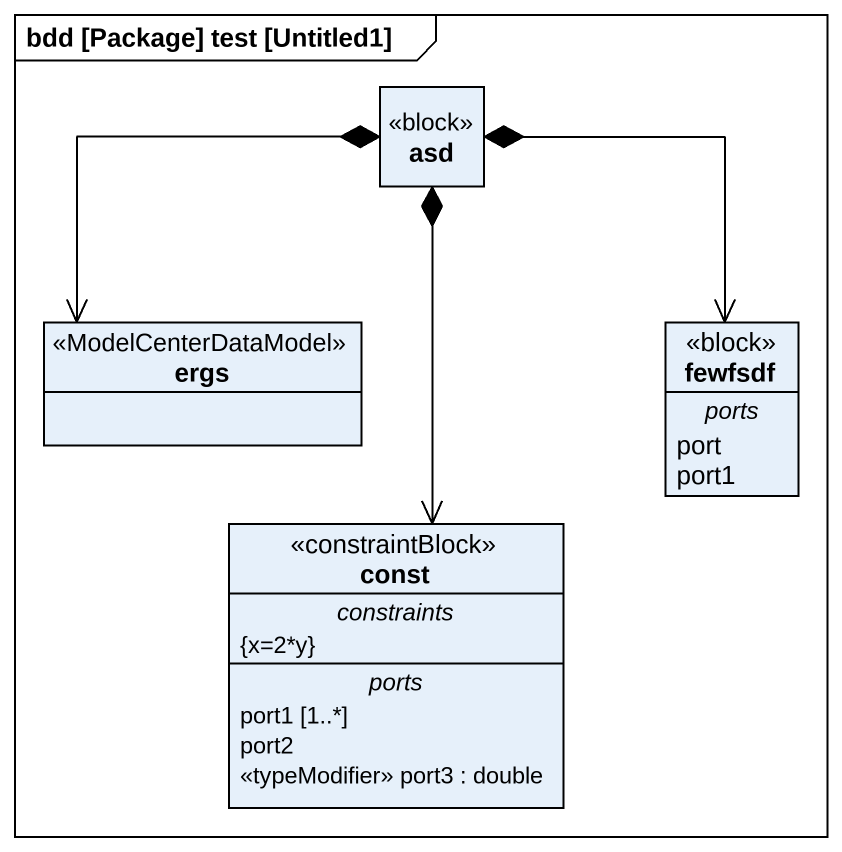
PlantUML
@startuml
mainframe bdd [Package] test [Untitled1]
hide circle
hide empty members
class asd <<block>>
class ergs <<ModelCenterDataModel>>
class fewfsdf <<block>> {
  -- ports --
  port
  port1
}
class const <<constraintBlock>> {
  -- constraints --
  {x=2*y}
  -- ports --
  port1 [1..*]
  port2
  <<typeModifier>> port3 : double
}
asd *--> ergs
asd *--> fewfsdf
asd *--> const
@enduml
